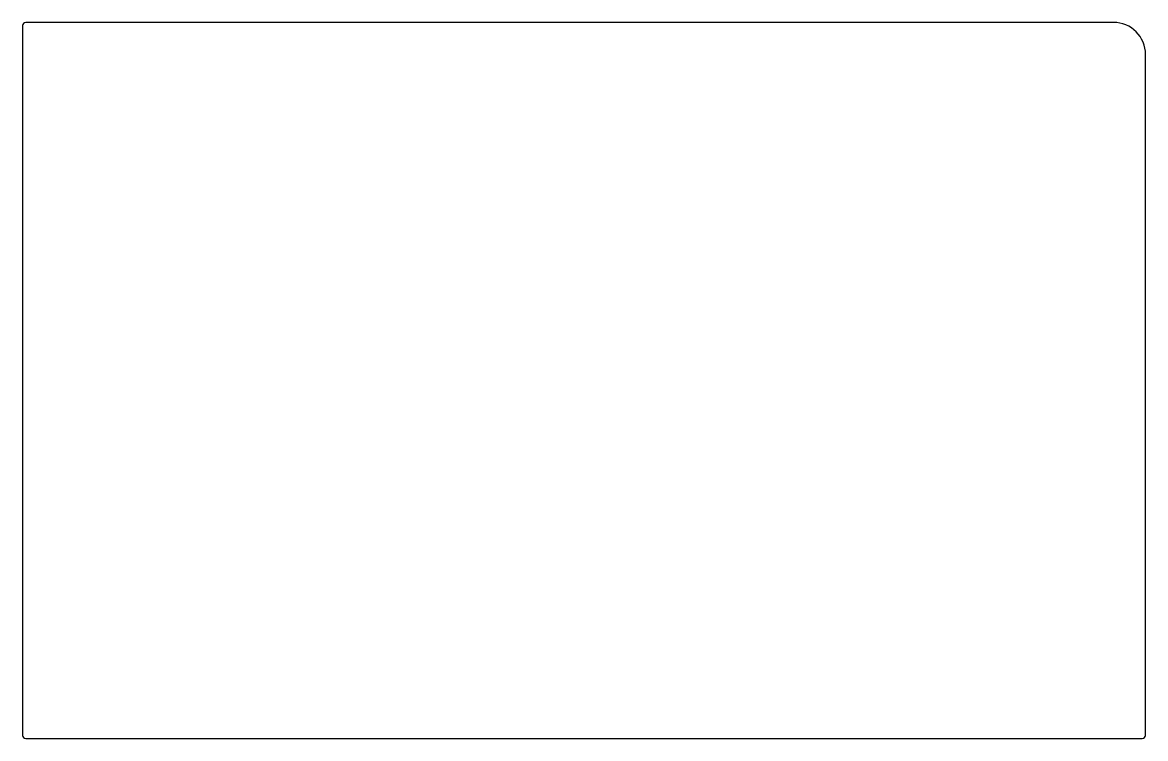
# Model space of a CAD drawing. Extents: x 0 to 175, y 0 to 112.
import ezdxf

# ---------------------------------------------------------------- set-up
doc = ezdxf.new("R2010")
doc.units = 0
doc.header["$MEASUREMENT"] = 0
doc.layers.get('0').update_dxf_attribs({"linetype": 'CONTINUOUS'})

msp = doc.modelspace()

# ---------------------------------------------------------------- linework, layer by layer
for p, q in [((0, 111.1), (0, 0.5)), ((170, 111.6), (0.5, 111.6)), ((175, 0.5), (175, 106.6)), ((0.5, 0), (174.5, 0))]:
    msp.add_line(p, q)
for centre, radius, start, end in [((0.5, 111.1), 0.5, 90, 180), ((170, 106.6), 5, 0, 90), ((0.5, 0.5), 0.5, 180, 270), ((174.5, 0.5), 0.5, 270, 0)]:
    msp.add_arc(centre, radius, start, end)

doc.saveas('drawing.dxf')
